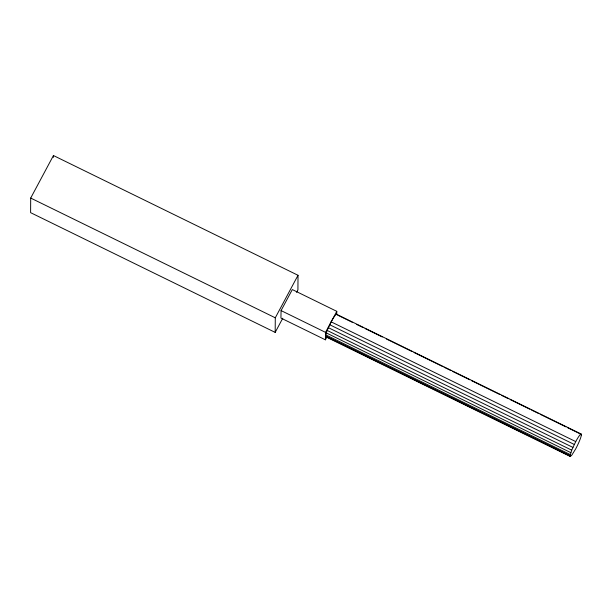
<?xml version="1.0" encoding="UTF-8"?>
<svg xmlns="http://www.w3.org/2000/svg" width="612" height="612" viewBox="0 0 612 612"><rect width="100%" height="100%" fill="white"/><g stroke="black" fill="none" stroke-linecap="round" stroke-linejoin="round"><path stroke-width="0.92" d="M296.583 292.391L297.922 289.889L298.021 275.285L53.443 155.54L30.699 198.058L30.6 212.655L275.178 332.4L282.759 318.232M53.428 157.368L53.443 155.54M275.178 332.4L275.285 317.804L298.021 275.285M327.16 336.539L325.4 339.821L280.931 318.049L281.069 310.59L292.314 289.568L336.784 311.34L336.761 314.683L336.631 314.293A12.485 1.637 -63.9 0 0 331.161 321.851L327.129 330.434L325.469 335.98L570.055 455.726L570.216 456.46L571.677 455.343L575.693 448.894A12.485 1.637 -63.9 0 0 581.201 435.928L581.216 434.038L336.631 314.293M581.339 435.04L581.339 434.428M325.4 339.821L325.469 336.187L570.047 455.932M325.469 335.98L325.538 332.362L336.784 311.34M570.055 455.726L571.715 450.18L575.739 441.596A12.485 1.637 -63.9 0 1 581.216 434.038M325.469 336.187L325.638 336.715L326.196 336.531M337.617 315.103L352.206 322.249M356.498 324.345L363.36 327.711M365.081 328.552L382.24 336.952M386.532 339.056L412.281 351.655M413.995 352.497L442.315 366.366M444.029 367.2L450.899 370.566M452.612 371.408L469.779 379.807M471.492 380.649L499.813 394.518M501.526 395.352L508.396 398.718M510.11 399.559L529.847 409.221M531.568 410.063L538.43 413.421M540.144 414.263L565.893 426.87M567.607 427.704L580.482 434.007M331.161 321.851L575.739 441.596M329.684 324.727L574.27 444.473M328.315 327.649L572.893 447.403M327.129 330.434L571.715 450.18M281.069 310.59L325.538 332.362M326.227 332.882L570.805 452.628M325.653 334.825L570.231 454.571M325.638 336.715L570.216 456.46M30.699 198.058L275.285 317.804"/></g></svg>
